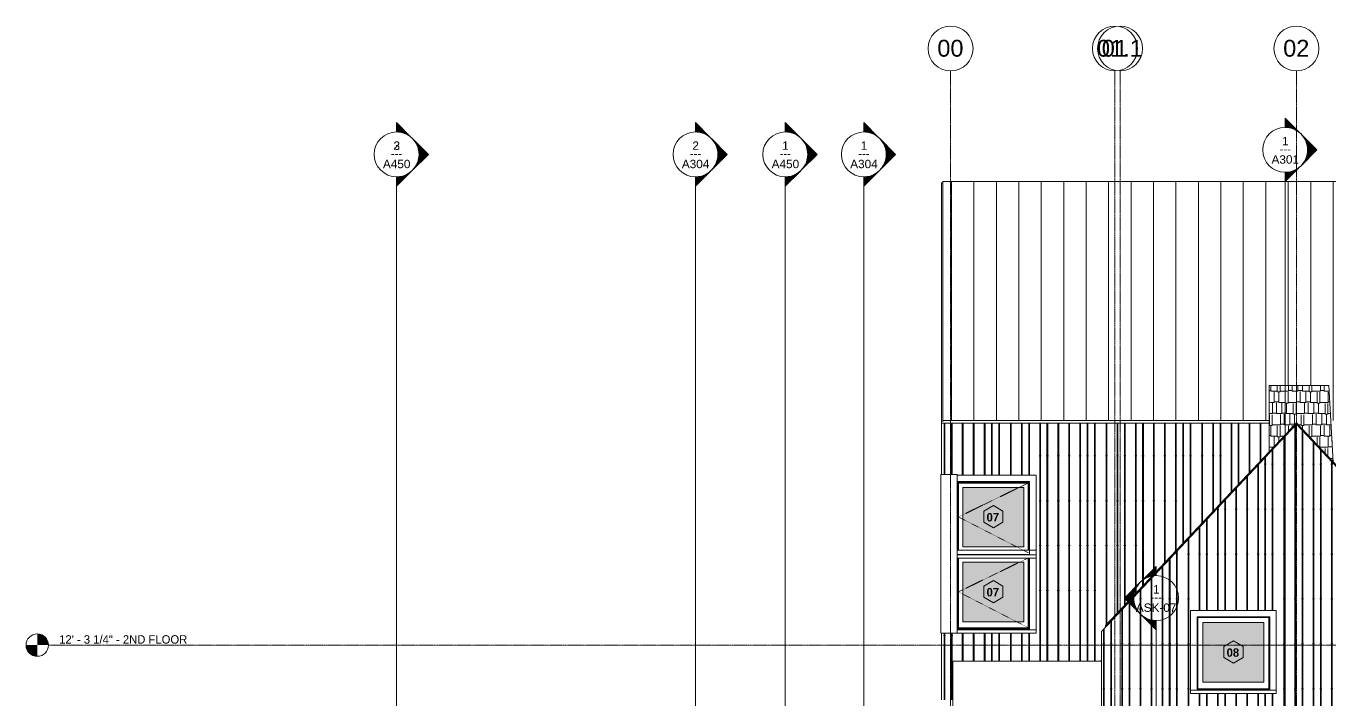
# Model space of a CAD drawing. Header units: inches. Extents: x -3219 to -1869, y -243 to 478.
# Drawn here: x -3207 to -2510, y 118 to 478 of the extents above; entities that cross this region are included whole.
import ezdxf

# ---------------------------------------------------------------- set-up
doc = ezdxf.new("R2010")
doc.units = ezdxf.units.IN
doc.header["$MEASUREMENT"] = 0
doc.linetypes.add('Dash 1_16_', pattern=[0.12499999999999999, 0.06249999999999999, -0.06249999999999999])
doc.linetypes.add('Grid Line 1_2_', pattern=[0.8749999999999999, 0.4999999999999999, -0.125, 0.125, -0.125])
for name, color, linetype, lineweight in [('A-FLOR-LEVL', 51, 'Continuous', 9), ('A-FLOR-LEVL-1', 51, 'Grid Line 1_2_', 9), ('A-GLAZ', 151, 'Continuous', 18), ('A-GLAZ-1', 151, 'Dash 1_16_', 9), ('A-GLAZ-2', 151, 'Continuous', 9), ('A-GLAZ-IDEN', 152, 'Continuous', 9), ('A-ROOF', 132, 'Continuous', 18), ('A-ROOF-PATT-1', 132, 'Continuous', 9), ('A-WALL', 113, 'Continuous', 18), ('A-WALL-PATT-1', 111, 'Continuous', 9), ('G-ANNO-SYMB', 111, 'Continuous', 9), ('I-WALL', 2, 'Continuous', 18), ('S-GRID-1', 1, 'Grid Line 1_2_', 9), ('S-GRID-IDEN', 1, 'Continuous', 9)]:
    doc.layers.add(name, color=color, linetype=linetype, lineweight=lineweight)
doc.styles.add('Arial', font='arial.ttf', dxfattribs={"height": 8.999999999999993})
doc.styles.add('Arial_1', font='arial.ttf', dxfattribs={"height": 4.499999999999996})
doc.styles.add('Century Gothic', font='ufonts.com_century-gothic.ttf', dxfattribs={"height": 4.499999999999996})
doc.styles.add('Century Gothic_B', font='GOTHICB.TTF', dxfattribs={"height": 4.499999999999996})

# ---------------------------------------------------------------- blocks, each defined once
blk = doc.blocks.new('Walls 1 - Walls 1-1121987-BUILDING ELEVATION - WEST')
at = {"layer": 'A-WALL-PATT-1'}
h = blk.add_hatch(dxfattribs=at)
h.set_pattern_fill('FP_8', color=256, style=0, pattern_type=2)
h.set_pattern_definition([(0, (-2538.337, 151), (12.75, 6), [3, -2.5, 3.5, -1.5, -6.5]), (0, (-2538.337, 151), (12.75, 6), [-10.5, 4.5, -2]), (0, (-2535.337, 151.25), (12.75, 6), [2.5, -9.5, 2, -3]), (0, (-2529.337, 150.625), (12.75, 6), [1.5, -15.5]), (90, (-2538.337, 151), (-4.25, 6), [5.75, -18.25]), (90, (-2535.337, 151), (-4.25, 6), [5.625, -18.375]), (90, (-2532.837, 151), (-4.25, 6), [5.25, -18.75]), (90, (-2529.337, 150.625), (-4.25, 6), [5.75, -18.25]), (90, (-2527.837, 150.625), (-4.25, 6), [5.75, -18.25]), (90, (-2523.337, 151), (-4.25, 6), [5.5, -18.5])])
h.paths.add_polyline_path([(-2507.939870554211, 245.107360717528), (-2510.211683847682, 286.0000000000002), (-2542.256589847803, 286.0000000000002), (-2542.256589847803, 250.4617309669247), (-2527.617933847782, 266.0153029669469), (-2512.512193514933, 249.9654538632954)], flags=0)
at = {"layer": 'A-WALL'}
for p, q in [((-2542.256589847802, 286.0000000000001), (-2510.211683847681, 286.0000000000001)), ((-2542.256589847802, 286.0000000000001), (-2542.256589847802, 250.4617309669246)), ((-2510.211683847681, 286.0000000000001), (-2507.939870554211, 245.1073607175277))]:
    blk.add_line(p, q, dxfattribs=at)
blk = doc.blocks.new('Window-Picture-Andersen-A_Series - 39-1_4_ x 39-1_4_-2038292-BUILDING ELEVATION - WEST')
at = {"layer": 'A-GLAZ'}
blk.add_hatch(color=256, dxfattribs=at).paths.add_polyline_path([(-2544.961683847682, 127.4257812500054), (-2544.961683847682, 159.2500000000066), (-2577.586683847682, 159.2500000000066), (-2577.586683847682, 127.4257812500054), (-2565.020015122332, 127.4257812500054)], flags=0)
at = {"layer": 'A-GLAZ-2'}
for p, q in [((-2580.649183847682, 162.3125000000066), (-2541.899183847683, 162.3125000000066)), ((-2580.649183847682, 123.3125000000066), (-2580.649183847682, 162.3125000000066)), ((-2580.649183847682, 123.1801903449684), (-2580.649183847682, 162.3125000000064)), ((-2580.649183847682, 162.3125000000063), (-2541.899183847683, 162.3125000000063)), ((-2580.274183847682, 161.9375000000066), (-2542.274183847682, 161.9375000000066)), ((-2580.274183847682, 123.9375000000057), (-2580.274183847682, 161.9375000000066)), ((-2542.274183847682, 161.9375000000066), (-2542.274183847682, 123.9375000000057)), ((-2541.899183847683, 162.3125000000066), (-2541.899183847683, 123.3125000000066)), ((-2541.899183847683, 162.3125000000063), (-2541.899183847683, 123.1801903449684)), ((-2577.586683847682, 127.4257812500054), (-2577.586683847682, 159.2500000000065)), ((-2577.586683847682, 159.2500000000065), (-2544.961683847682, 159.2500000000065)), ((-2544.961683847682, 159.2500000000065), (-2544.961683847682, 127.4257812500054)), ((-2544.961683847682, 127.4257812500054), (-2577.586683847682, 127.4257812500054)), ((-2580.649183847682, 123.1801903449684), (-2584.149183847682, 123.1801903449684)), ((-2584.149183847682, 123.1250000000066), (-2584.149183847682, 123.1580613088894)), ((-2584.149183847682, 121.3750000000053), (-2584.149183847682, 123.1250000000066)), ((-2584.149183847682, 123.1250000000066), (-2538.399183847682, 123.1250000000066)), ((-2538.399183847682, 121.3750000000053), (-2584.149183847682, 121.3750000000053)), ((-2541.899183847683, 123.3125000000066), (-2580.649183847682, 123.3125000000066)), ((-2542.274183847682, 123.9375000000057), (-2580.274183847682, 123.9375000000057)), ((-2538.399183847682, 123.1801903449684), (-2541.899183847683, 123.1801903449684)), ((-2538.399183847682, 123.1580613088894), (-2538.399183847682, 123.1250000000066)), ((-2538.399183847682, 123.1250000000066), (-2538.399183847682, 121.3750000000053))]:
    blk.add_line(p, q, dxfattribs=at)
blk = doc.blocks.new('Window-Casement-Andersen-A_Series - 3_-3 1_4_ x 3_-3 1_4_-V14-BUILDING ELEVATION - WEST')
at = {"layer": 'A-GLAZ'}
blk.add_hatch(color=256, dxfattribs=at).paths.add_polyline_path([(-2701.234874476728, 159.6757812500003), (-2673.27418384768, 159.6757812500003), (-2673.27418384768, 191.5000000000016), (-2705.89918384768, 191.5000000000016), (-2705.89918384768, 159.6757812500003)], flags=0)
at = {"layer": 'A-GLAZ-1'}
for p, q in [((-2670.930433847679, 193.8296020862238), (-2708.228785933901, 175.7085510431122)), ((-2708.228785933901, 175.7085510431122), (-2670.930433847679, 156.5443979137784))]:
    blk.add_line(p, q, dxfattribs=at)
at = {"layer": 'A-GLAZ-2'}
for p, q in [((-2666.711683847679, 198.0625000000015), (-2708.961683847679, 198.0625000000015)), ((-2666.711683847679, 198.0625000000015), (-2708.961683847679, 198.0625000000015)), ((-2708.586683847679, 156.1875000000006), (-2708.586683847679, 193.6874999998923)), ((-2708.228785933901, 193.6874999998923), (-2708.228785933901, 156.5443979137784)), ((-2705.899183847679, 159.6757812500003), (-2705.899183847679, 191.5000000000015)), ((-2705.899183847679, 191.5000000000015), (-2673.27418384768, 191.5000000000015)), ((-2673.27418384768, 191.5000000000015), (-2673.27418384768, 159.6757812500003)), ((-2670.930433847679, 156.5443979137784), (-2670.930433847679, 193.6874999998923)), ((-2670.586683847679, 193.6874999998923), (-2670.586683847679, 156.1875000000006)), ((-2670.211683847679, 193.6874999998922), (-2670.211683847679, 155.5625000000013)), ((-2670.211683847679, 193.6874999998923), (-2670.211683847679, 155.4301903449632)), ((-2670.211683847679, 155.5625000000013), (-2708.961683847679, 155.5625000000013)), ((-2708.961683847679, 155.3750000000013), (-2666.711683847679, 155.3750000000013)), ((-2666.711683847679, 153.6250000000001), (-2708.961683847679, 153.6250000000001)), ((-2670.586683847679, 156.1875000000006), (-2708.586683847679, 156.1875000000006)), ((-2708.228785933901, 156.5443979137784), (-2670.930433847679, 156.5443979137784)), ((-2673.27418384768, 159.6757812500003), (-2705.899183847679, 159.6757812500003)), ((-2666.711683847679, 155.4301903449632), (-2670.211683847679, 155.4301903449632)), ((-2666.711683847679, 155.4080613088843), (-2666.711683847679, 155.3750000000013)), ((-2666.711683847679, 155.3750000000013), (-2666.711683847679, 153.6250000000001))]:
    blk.add_line(p, q, dxfattribs=at)
blk = doc.blocks.new('Window-Casement-Andersen-A_Series - 3_-3 1_4_ x 3_-3 1_4_-V15-BUILDING ELEVATION - WEST')
at = {"layer": 'A-GLAZ'}
blk.add_hatch(color=256, dxfattribs=at).paths.add_polyline_path([(-2673.991902605849, 199.7382812498926), (-2673.27418384768, 199.7382812498926), (-2673.27418384768, 231.5624999998938), (-2705.89918384768, 231.5624999998938), (-2705.89918384768, 199.7382812498926)], flags=0)
at = {"layer": 'A-GLAZ-1'}
for p, q in [((-2670.930433847679, 233.8921020861159), (-2708.228785933901, 215.7710510430043)), ((-2708.228785933901, 215.7710510430043), (-2670.930433847679, 196.6068979136705))]:
    blk.add_line(p, q, dxfattribs=at)
at = {"layer": 'A-GLAZ-2'}
for p, q in [((-2708.961683847679, 234.6249999998937), (-2670.211683847679, 234.6249999998937)), ((-2708.961683847679, 234.6249999998935), (-2670.211683847679, 234.6249999998935)), ((-2708.586683847679, 234.2499999998937), (-2670.586683847679, 234.2499999998937)), ((-2708.586683847679, 198.0625000000016), (-2708.586683847679, 234.2499999998937)), ((-2670.930433847679, 233.8921020861159), (-2708.228785933901, 233.8921020861159)), ((-2708.228785933901, 233.8921020861159), (-2708.228785933901, 198.0625000000015)), ((-2705.899183847679, 199.7382812498924), (-2705.899183847679, 231.5624999998936)), ((-2705.899183847679, 231.5624999998936), (-2673.27418384768, 231.5624999998936)), ((-2673.27418384768, 231.5624999998936), (-2673.27418384768, 199.7382812498924)), ((-2670.930433847679, 198.0625000000015), (-2670.930433847679, 233.8921020861159)), ((-2670.586683847679, 234.2499999998937), (-2670.586683847679, 198.0625000000016)), ((-2670.211683847679, 234.6249999998937), (-2670.211683847679, 195.6249999998934)), ((-2670.211683847679, 234.6249999998935), (-2670.211683847679, 195.4926903448553)), ((-2670.211683847679, 195.6249999998934), (-2708.961683847679, 195.6249999998934)), ((-2708.961683847679, 195.4374999998934), (-2666.711683847679, 195.4374999998934)), ((-2673.27418384768, 199.7382812498924), (-2705.899183847679, 199.7382812498924)), ((-2666.711683847679, 195.4926903448553), (-2670.211683847679, 195.4926903448553)), ((-2666.711683847679, 195.4705613087764), (-2666.711683847679, 195.4374999998934)), ((-2666.711683847679, 195.4374999998934), (-2666.711683847679, 193.6874999998923)), ((-2666.711683847679, 193.6874999998923), (-2708.961683847679, 193.6874999998923))]:
    blk.add_line(p, q, dxfattribs=at)
blk = doc.blocks.new('Walls 4 - Walls 2-1996288-BUILDING ELEVATION - WEST')
at = {"layer": 'A-WALL'}
for p, q in [((-2717.586683847679, 238.4999999998936), (-2708.961683847679, 238.4999999998936)), ((-2717.586683847679, 153.6250000000009), (-2717.586683847679, 238.4999999998936)), ((-2708.961683847679, 153.6250000000009), (-2708.961683847679, 238.4999999998936)), ((-2708.961683847679, 153.6250000000009), (-2717.586683847679, 153.6250000000009))]:
    blk.add_line(p, q, dxfattribs=at)
blk = doc.blocks.new('Level - Level Head - Circle-50818-BUILDING ELEVATION - WEST')
at = {"layer": 'A-FLOR-LEVL'}
h = blk.add_hatch(color=256, dxfattribs=at)
edge = h.paths.add_edge_path(flags=0)
edge.add_line((-3200.570245953731, 31.99999999999999), (-3194.570245953731, 31.99999999999999))
edge.add_arc((-3200.570245953731, 31.99999999999998), 6.000000000000011, 2.544443745170813e-14, 90.0000000000001)
edge.add_line((-3200.570245953731, 37.99999999999997), (-3200.570245953731, 31.99999999999999))
h = blk.add_hatch(color=256, dxfattribs=at)
edge = h.paths.add_edge_path(flags=0)
edge.add_line((-3200.570245953731, 25.99999999999998), (-3200.570245953731, 31.99999999999995))
edge.add_line((-3200.570245953731, 31.99999999999995), (-3206.570245953731, 31.99999999999995))
edge.add_arc((-3200.570245953731, 31.99999999999998), 6.000000000000004, 180.0000000000002, 269.9999999999997)
blk.add_circle((-3200.570245953731, 31.99999999999998), 6, dxfattribs=at)
blk = doc.blocks.new('Grid - Grid Head - Circle-50561-BUILDING ELEVATION - WEST')
at = {"layer": 'S-GRID-IDEN'}
for start, end in [(0, 180), (180, 359.9999999999991)]:
    blk.add_arc((-2527.617933847781, 466.144851089382), 12, start, end, dxfattribs=at)
blk = doc.blocks.new('Section - Section Head - Filled-22785-BUILDING ELEVATION - WEST')
at = {"layer": 'G-ANNO-SYMB'}
h = blk.add_hatch(color=256, dxfattribs=at)
edge = h.paths.add_edge_path(flags=0)
edge.add_line((-2792.746510440414, -216.7579785171439), (-2800.798738118733, -208.7057508388254))
edge.add_line((-2800.798738118733, -208.7057508388254), (-2800.798738118733, -213.6606957918207))
edge.add_arc((-2800.798738118733, -225.6763135873026), 12.01561779548195, 47.92160497537708, 90.0000000000004, ccw=False)
h = blk.add_hatch(color=256, dxfattribs=at)
edge = h.paths.add_edge_path(flags=0)
edge.add_arc((-2800.798738118733, -225.6763135873026), 11.99999999999997, -2.2737367544323206e-13, 45.000000000000114, ccw=False)
edge.add_line((-2788.798738118733, -225.6763135873026), (-2783.828175370255, -225.6763135873026))
edge.add_line((-2783.828175370255, -225.6763135873026), (-2792.313456744494, -217.191032213064))
h = blk.add_hatch(color=256, dxfattribs=at)
edge = h.paths.add_edge_path(flags=0)
edge.add_line((-2792.313456744494, -234.1615949615411), (-2783.828175370255, -225.6763135873026))
edge.add_line((-2783.828175370255, -225.6763135873026), (-2788.798738118733, -225.6763135873026))
edge.add_arc((-2800.798738118733, -225.6763135873025), 12.0000000000001, 314.99999999999983, 359.9999999999996, ccw=False)
h = blk.add_hatch(color=256, dxfattribs=at)
edge = h.paths.add_edge_path(flags=0)
edge.add_arc((-2800.798738118733, -225.6763135873027), 12.01561779548175, 269.9999999999998, 312.07839502462355, ccw=False)
edge.add_line((-2800.798738118733, -237.6919313827844), (-2800.798738118733, -242.6468763357797))
edge.add_line((-2800.798738118733, -242.6468763357797), (-2792.746510440414, -234.5946486574612))
for p, q in [((-2800.798738118733, -213.6606957918207), (-2800.798738118733, -208.7057508388254)), ((-2800.798738118733, -208.7057508388254), (-2792.746510440414, -216.7579785171439)), ((-2792.313456744494, -217.191032213064), (-2783.828175370255, -225.6763135873026)), ((-2783.828175370255, -225.6763135873026), (-2792.313456744494, -234.1615949615411)), ((-2788.798738118733, -225.6763135873026), (-2783.828175370255, -225.6763135873026)), ((-2783.828175370255, -225.6763135873026), (-2788.798738118733, -225.6763135873026)), ((-2792.746510440414, -234.5946486574612), (-2800.798738118733, -242.6468763357797)), ((-2800.798738118733, -242.6468763357797), (-2800.798738118733, -237.6919313827844))]:
    blk.add_line(p, q, dxfattribs=at)
for centre, radius, start, end in [((-2800.798738118733, -225.6919313827844), 12.00000000000004, 90.0000000000002, 269.9999999999998), ((-2800.798738118733, -225.6763135873026), 12.01561779548195, 47.92160497537668, 90), ((-2800.798738118733, -225.6919313827844), 12, 269.9999999999996, 90), ((-2800.798738118733, -225.6763135873026), 11.99999999999997, 359.9999999999995, 44.99999999999971), ((-2800.798738118733, -225.6763135873025), 12.0000000000001, 314.9999999999995, 359.9999999999992), ((-2800.798738118733, -225.6763135873027), 12.01561779548175, 269.9999999999994, 312.0783950246232)]:
    blk.add_arc(centre, radius, start, end, dxfattribs=at)
blk = doc.blocks.new('Window Tag - ONE-1713238-BUILDING ELEVATION - WEST')
at = {"layer": 'A-GLAZ-IDEN'}
for p, q in [((-2073.774183847682, 205.8437500000003), (-2078.916050265222, 202.8159962441991)), ((-2078.916050265222, 202.8159962441991), (-2078.916050265222, 196.8727153456596)), ((-2068.638442965538, 202.8183930783894), (-2073.774183847682, 205.8437500000003)), ((-2068.638442965538, 196.8488320502684), (-2068.638442965538, 202.8183930783894)), ((-2078.916050265222, 196.8727153456596), (-2073.774183847682, 193.8437500000003)), ((-2073.774183847682, 193.8437500000003), (-2068.638442965538, 196.8488320502684))]:
    blk.add_line(p, q, dxfattribs=at)

msp = doc.modelspace()

# ---------------------------------------------------------------- hatches: boundary and pattern name
at = {"layer": 'A-ROOF-PATT-1'}
h = msp.add_hatch(dxfattribs=at)
h.set_pattern_fill('FP_20', color=256, style=0, pattern_type=2)
h.set_pattern_definition([(90, (0, -4103.64), (-12, 7.347880794884119e-16), [])])
h.paths.add_polyline_path([(-2274.428315166288, 267.3514354326579), (-2017.08668384768, 267.3514354326579), (-2017.08668384768, 395.070185432658), (-2716.58668384768, 395.070185432658), (-2716.58668384768, 267.3514354326579), (-2542.256589847803, 267.3514354326579), (-2542.256589847803, 286.0000000000002), (-2510.211683847682, 286.0000000000002), (-2509.175652482829, 267.3514354326579), (-2495.211683847682, 267.3514354326579)], flags=0)
at = {"layer": 'A-WALL-PATT-1'}
h = msp.add_hatch(dxfattribs=at)
h.set_pattern_fill('FP_19', color=256, style=0, pattern_type=2)
h.set_pattern_definition([(90, (-2516.964, 104.382), (-51.125, 3.130503380320422e-15), [24, 0, 0, 0]), (90, (-2511.464, 104.382), (-51.125, 3.130503380320422e-15), [24, 0, 0, 0]), (90, (-2511.089, 104.382), (-51.125, 3.130503380320422e-15), [24, 0, 0, 0]), (90, (-2507.589, 104.382), (-51.125, 3.130503380320422e-15), [24, 0, 0, 0]), (90, (-2507.214, 104.382), (-51.125, 3.130503380320422e-15), [24, 0, 0, 0]), (90, (-2501.714, 104.382), (-51.125, 3.130503380320422e-15), [24, 0, 0, 0]), (90, (-2501.339, 104.382), (-51.125, 3.130503380320422e-15), [24, 0, 0, 0]), (90, (-2489.964, 104.382), (-51.125, 3.130503380320422e-15), [24, 0, 0, 0]), (90, (-2489.589, 104.382), (-51.125, 3.130503380320422e-15), [24, 0, 0, 0]), (90, (-2486.089, 104.382), (-51.125, 3.130503380320422e-15), [24, 0, 0, 0]), (90, (-2485.714, 104.382), (-51.125, 3.130503380320422e-15), [24, 0, 0, 0]), (90, (-2482.214, 104.382), (-51.125, 3.130503380320422e-15), [24, 0, 0, 0]), (90, (-2481.839, 104.382), (-51.125, 3.130503380320422e-15), [24, 0, 0, 0]), (90, (-2475.964, 104.382), (-51.125, 3.130503380320422e-15), [24, 0, 0, 0]), (90, (-2475.589, 104.382), (-51.125, 3.130503380320422e-15), [24, 0, 0, 0]), (90, (-2470.089, 104.382), (-51.125, 3.130503380320422e-15), [24, 0, 0, 0]), (90, (-2469.714, 104.382), (-51.125, 3.130503380320422e-15), [24, 0, 0, 0]), (90, (-2466.214, 104.382), (-51.125, 3.130503380320422e-15), [24, 0, 0, 0]), (90, (-2495.839, 104.382), (-51.125, 3.130503380320422e-15), [24, 0, 0, 0]), (90, (-2495.464, 104.382), (-51.125, 3.130503380320422e-15), [24, 0, 0, 0])])
h.paths.add_polyline_path([(-2711.336683847679, 117.9375000000015), (-2711.336683847679, 138.6249999999998), (-2632.408949248531, 138.6249999999998), (-2631.836683847734, 139.2330319883459), (-2631.836683847734, 154.5533424963774), (-2629.586683847884, 156.9439674962186), (-2629.586683847884, 157.6735060918388), (-2542.256589847803, 250.4617309669247), (-2542.256589847803, 265.8943286515071), (-2717.33668384768, 265.8943286515071), (-2717.33668384768, 238.4999999998938), (-2708.961683847679, 238.4999999998938), (-2708.961683847679, 238.1249999998938), (-2666.71168384768, 238.1249999998938), (-2666.71168384768, 153.6250000000014), (-2717.33668384768, 153.625000000001), (-2717.33668384768, 117.9375000000015), (-2712.46168384768, 117.9375000000015)], flags=0)
h = msp.add_hatch(dxfattribs=at)
h.set_pattern_fill('FP_9', color=256, style=0, pattern_type=2)
h.set_pattern_definition([(90, (-2421.962, 3.875), (-51.125, 3.130503380320422e-15), [24, 0, 0, 0]), (90, (-2416.462, 3.875), (-51.125, 3.130503380320422e-15), [24, 0, 0, 0]), (90, (-2416.087, 3.875), (-51.125, 3.130503380320422e-15), [24, 0, 0, 0]), (90, (-2412.587, 3.875), (-51.125, 3.130503380320422e-15), [24, 0, 0, 0]), (90, (-2412.212, 3.875), (-51.125, 3.130503380320422e-15), [24, 0, 0, 0]), (90, (-2406.712, 3.875), (-51.125, 3.130503380320422e-15), [24, 0, 0, 0]), (90, (-2406.337, 3.875), (-51.125, 3.130503380320422e-15), [24, 0, 0, 0]), (90, (-2394.962, 3.875), (-51.125, 3.130503380320422e-15), [24, 0, 0, 0]), (90, (-2394.587, 3.875), (-51.125, 3.130503380320422e-15), [24, 0, 0, 0]), (90, (-2391.087, 3.875), (-51.125, 3.130503380320422e-15), [24, 0, 0, 0]), (90, (-2390.712, 3.875), (-51.125, 3.130503380320422e-15), [24, 0, 0, 0]), (90, (-2387.212, 3.875), (-51.125, 3.130503380320422e-15), [24, 0, 0, 0]), (90, (-2386.837, 3.875), (-51.125, 3.130503380320422e-15), [24, 0, 0, 0]), (90, (-2380.962, 3.875), (-51.125, 3.130503380320422e-15), [24, 0, 0, 0]), (90, (-2380.587, 3.875), (-51.125, 3.130503380320422e-15), [24, 0, 0, 0]), (90, (-2375.087, 3.875), (-51.125, 3.130503380320422e-15), [24, 0, 0, 0]), (90, (-2374.712, 3.875), (-51.125, 3.130503380320422e-15), [24, 0, 0, 0]), (90, (-2371.212, 3.875), (-51.125, 3.130503380320422e-15), [24, 0, 0, 0]), (90, (-2400.837, 3.875), (-51.125, 3.130503380320422e-15), [24, 0, 0, 0]), (90, (-2400.462, 3.875), (-51.125, 3.130503380320422e-15), [24, 0, 0, 0])])
h.paths.add_polyline_path([(-2631.836683847734, 4.249999999999971), (-2422.33668384768, 4.249999999999971), (-2422.33668384768, 133.8749999999999), (-2427.33668384768, 133.8749999999999), (-2427.33668384768, 149.6249999999999), (-2422.33668384768, 149.6249999999999), (-2422.33668384768, 153.4244362462188), (-2527.617933847782, 265.2857643713265), (-2631.836683847734, 154.5533424963774), (-2631.836683847734, 10.24690707641258)], flags=0)
h.paths.add_polyline_path([(-2538.399183847682, 121.3750000000065), (-2584.149183847682, 121.3750000000066), (-2584.149183847682, 165.8125000000068), (-2538.399183847682, 165.8125000000067), (-2538.399183847682, 123.1250000000067)], flags=0)

# ---------------------------------------------------------------- linework, layer by layer
at = {"layer": 'A-FLOR-LEVL-1'}
msp.add_line((-1935.479173867062, 147.2499999999003), (-3194.570245953733, 147.2499999998918), dxfattribs=at)
at = {"layer": 'A-ROOF'}
for p, q in [((-2716.58668384768, 395.0701854326563), (-2017.086683847681, 395.0701854326563)), ((-2716.58668384768, 266.6443286515064), (-2716.58668384768, 395.0701854326576)), ((-2716.58668384768, 267.3514354326577), (-2542.256589847802, 267.3514354326577)), ((-2629.586683847883, 157.6735060918388), (-2527.617933847781, 266.0153029669466)), ((-2527.617933847781, 266.015302966947), (-2425.649183847681, 157.6735060918402)), ((-2629.586683847883, 156.9439674962186), (-2629.586683847883, 157.6735060918388))]:
    msp.add_line(p, q, dxfattribs=at)
at = {"layer": 'A-WALL'}
for p in [(-2711.336683847679, 20.87499999999999), (-2631.836683847744, 138.6249999999997)]:
    msp.add_line(p, (-2711.336683847679, 138.6249999999997), dxfattribs=at)
at = {"layer": 'G-ANNO-SYMB'}
for p, q in [((-3008.548738118734, -213.6763135873028), (-3008.548738118734, 397.5436436282829)), ((-3008.548738118734, -213.6763135873028), (-3008.548738118734, 397.5436436282829)), ((-2848.798738118734, -213.6763135873028), (-2848.798738118734, 397.5436436282829)), ((-2800.798738118734, -213.6763135873028), (-2800.798738118734, 397.5436436282829)), ((-2758.798738118734, -213.6763135873028), (-2758.798738118734, 397.5436436282829)), ((-2533.617933847784, -211.2680664901155), (-2533.617933847784, 399.9518907254702)), ((-2602.585713123315, 160.3677650366383), (-2602.585713123315, -101.9350677298857))]:
    msp.add_line(p, q, dxfattribs=at)
at = {"layer": 'I-WALL'}
for p, q in [((-2717.336683847679, 238.4999999998936), (-2717.33668384768, 394.3630786514557)), ((-2717.33668384768, 394.3630786514557), (-2716.58668384768, 394.3630786514557)), ((-2542.256589847802, 265.8943286515068), (-2717.336683847679, 265.8943286515068)), ((-2527.617933847781, 265.2857643713263), (-2631.836683847734, 154.5533424963773)), ((-2422.33668384768, 153.4244362462188), (-2527.617933847781, 265.2857643713263)), ((-2708.961683847679, 238.1249999998936), (-2666.711683847679, 238.1249999998936)), ((-2666.711683847679, 238.1249999998936), (-2666.711683847679, 195.4705613087764)), ((-2666.711683847679, 193.6874999998923), (-2666.711683847679, 155.4080613088843)), ((-2584.149183847682, 123.1580613088895), (-2584.149183847682, 165.8125000000065)), ((-2584.149183847682, 165.8125000000065), (-2538.399183847682, 165.8125000000065)), ((-2538.399183847682, 165.8125000000065), (-2538.399183847682, 123.1580613088895)), ((-2717.336683847679, 153.6250000000009), (-2717.336683847679, 117.9375000000014)), ((-2631.836683847734, 154.5533424963773), (-2631.836683847734, 4.250000000000035)), ((-2632.40894924853, 138.6249999999997), (-2631.836683847734, 139.2330319883459))]:
    msp.add_line(p, q, dxfattribs=at)
at = {"layer": 'S-GRID-1'}
for p, q in [((-2712.461683847678, -165.07357144496), (-2712.461683847678, 454.1448510893824)), ((-2624.586683847817, -165.07357144496), (-2624.586683847817, 454.1448510893824)), ((-2621.899183847884, -165.07357144496), (-2621.899183847884, 454.1448510893824)), ((-2527.617933847783, -165.07357144496), (-2527.617933847783, 454.1448510893824))]:
    msp.add_line(p, q, dxfattribs=at)

# ---------------------------------------------------------------- block references
at = {"layer": 'A-FLOR-LEVL'}
msp.add_blockref('Level - Level Head - Circle-50818-BUILDING ELEVATION - WEST', (0, 115.2499999998917), dxfattribs=at)
at = {"layer": 'A-GLAZ'}
for name in ['Window-Casement-Andersen-A_Series - 3_-3 1_4_ x 3_-3 1_4_-V15-BUILDING ELEVATION - WEST', 'Window-Casement-Andersen-A_Series - 3_-3 1_4_ x 3_-3 1_4_-V14-BUILDING ELEVATION - WEST', 'Window-Picture-Andersen-A_Series - 39-1_4_ x 39-1_4_-2038292-BUILDING ELEVATION - WEST']:
    msp.add_blockref(name, (0, 0), dxfattribs=at)
at = {"layer": 'A-GLAZ-IDEN'}
for p in [(-615.8124999999949, 16.06249999989215), (-615.8124999999949, -23.99999999999995), (-487.4999999999979, -56.24999999999496)]:
    msp.add_blockref('Window Tag - ONE-1713238-BUILDING ELEVATION - WEST', p, dxfattribs=at)
at = {"layer": 'A-WALL'}
for name in ['Walls 1 - Walls 1-1121987-BUILDING ELEVATION - WEST', 'Walls 4 - Walls 2-1996288-BUILDING ELEVATION - WEST']:
    msp.add_blockref(name, (0, 0), dxfattribs=at)
at = {"layer": 'G-ANNO-SYMB', "extrusion": (0, 0, -1), "rotation": 180}
for p in [(207.75, 183.8673300409694), (207.75, 183.8673300409694), (47.99999999999999, 183.8673300409694), (0, 183.8673300409694), (-41.99999999999999, 183.8673300409694), (-267.1808042709502, 186.2755771381566)]:
    msp.add_blockref('Section - Section Head - Filled-22785-BUILDING ELEVATION - WEST', p, dxfattribs=at)
at = {"layer": 'G-ANNO-SYMB', "rotation": 180}
msp.add_blockref('Section - Section Head - Filled-22785-BUILDING ELEVATION - WEST', (-5403.384451242047, -53.30854855064674), dxfattribs=at)
at = {"layer": 'S-GRID-IDEN'}
for p in [(-184.8437499998944, 0), (-96.96875000003364, 0), (-94.28125000010105, 0), (0, 0)]:
    msp.add_blockref('Grid - Grid Head - Circle-50561-BUILDING ELEVATION - WEST', p, dxfattribs=at)

# ---------------------------------------------------------------- texts
at = {"layer": 'A-FLOR-LEVL', "insert": (-3188.895148081785, 152.525391758982), "char_height": 4.499999999999996, "width": 87.56699999999994, "attachment_point": 1, "style": 'Century Gothic'}
msp.add_mtext('12\' - 3 1/4" - 2ND FLOOR', dxfattribs=at)
at = {"layer": 'A-GLAZ-IDEN', "char_height": 4.499999999999996, "width": 8.78699999999999, "attachment_point": 1, "style": 'Century Gothic_B'}
for s, insert in [('07', (-2693.224077715416, 217.8318715683517)), ('07', (-2693.224077715416, 177.7693715684596)), ('08', (-2564.911577715418, 145.5193715684646))]:
    msp.add_mtext(s, dxfattribs=dict(at, insert=insert))
at = {"layer": 'G-ANNO-SYMB', "char_height": 4.499999999999996, "attachment_point": 1}
for s, insert, width, style in [('1', (-2535.27842208566, 418.9062089555538), 4.241999999999996, 'Arial_1'), ('3', (-3010.20922635661, 416.4979618583665), 4.241999999999996, 'Arial_1'), ('2', (-3010.20922635661, 416.4979618583665), 4.241999999999996, 'Arial_1'), ('2', (-2850.45922635661, 416.4979618583665), 4.241999999999996, 'Arial_1'), ('1', (-2802.459226356611, 416.4979618583665), 4.241999999999996, 'Arial_1'), ('1', (-2760.45922635661, 416.4979618583665), 4.241999999999996, 'Arial_1'), ('---', (-2536.604077629018, 414.6528624988609), 7.726499999999994, 'Century Gothic'), ('A450', (-3015.831273600705, 406.6798397637002), 17.87699999999998, 'Arial_1'), ('A450', (-3015.831273600705, 406.6798397637002), 17.87699999999998, 'Arial_1'), ('---', (-3011.534881899968, 412.2446154016736), 7.726499999999994, 'Century Gothic'), ('---', (-3011.534881899968, 412.2446154016736), 7.726499999999994, 'Century Gothic'), ('A304', (-2856.081273600705, 406.6798397637002), 17.87699999999998, 'Arial_1'), ('---', (-2851.784881899968, 412.2446154016736), 7.726499999999994, 'Century Gothic'), ('A450', (-2808.081273600705, 406.6798397637002), 17.87699999999998, 'Arial_1'), ('---', (-2803.784881899969, 412.2446154016736), 7.726499999999994, 'Century Gothic'), ('A304', (-2766.081273600705, 406.6798397637002), 17.87699999999998, 'Arial_1'), ('---', (-2761.784881899968, 412.2446154016736), 7.726499999999994, 'Century Gothic'), ('A301', (-2540.900469329754, 409.0880868608874), 17.87699999999998, 'Arial_1'), ('1', (-2604.246201361192, 179.3220832667221), 4.241999999999996, 'Arial_1'), ('ASK-07', (-2613.430453329695, 169.5039611720557), 26.51249999999997, 'Arial_1'), ('---', (-2605.57185690455, 175.0687368100292), 7.726499999999994, 'Century Gothic')]:
    msp.add_mtext(s, dxfattribs=dict(at, insert=insert, width=width, style=style))
at = {"layer": 'S-GRID-IDEN', "char_height": 8.999999999999993, "attachment_point": 1, "style": 'Arial'}
for s, insert, width in [('00', (-2719.531707208626, 470.7888208297113), 16.96799999999999), ('01.1', (-2634.213301697022, 470.7888208297113), 29.69399999999997), ('01', (-2631.656707208766, 470.7888208297113), 16.96799999999999), ('02', (-2534.687957208731, 470.7888208297113), 16.96799999999999)]:
    msp.add_mtext(s, dxfattribs=dict(at, insert=insert, width=width))

doc.saveas('drawing.dxf')
